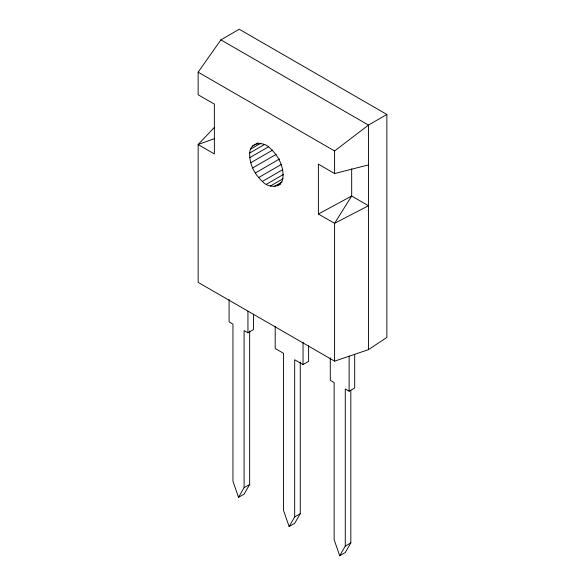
<?xml version="1.0" encoding="UTF-8"?>
<svg xmlns="http://www.w3.org/2000/svg" width="585" height="585" viewBox="0 0 585 585"><rect width="100%" height="100%" fill="white"/><g stroke="black" fill="none" stroke-linecap="round" stroke-linejoin="round"><path stroke-width="0.88" d="M249.736 153.014C250 141.599 264.325 141.219 270.38 148.48C278.182 155.654 283.652 166.096 283.001 176.882C282.738 188.297 268.42 188.677 262.358 181.416C254.555 174.242 249.093 163.8 249.736 153.014L264.669 144.393M229.101 299.483L229.101 321.896L232.954 324.119L232.954 481.258L238.519 497.33L244.091 487.685L244.091 330.554L247.945 332.777L253.51 329.56L253.51 314.123M249.663 330.993L249.663 484.475L244.091 494.12L238.519 497.33M275.191 326.094L275.191 348.506L283.542 353.325L283.542 510.464L289.114 526.544L294.679 516.899L294.679 359.76L303.037 364.579L308.602 361.369L308.602 345.932M300.251 362.027L300.251 513.681L294.679 523.326L289.114 526.544M330.284 357.896L330.284 380.316L334.13 382.539L334.13 539.67L339.702 555.75L345.274 546.105L345.274 388.966L349.121 391.19L354.693 387.979L354.693 354.386M350.839 390.319L350.839 542.887L345.274 552.533L339.702 555.75M214.125 138.747L198.139 144.532L214.366 153.965L214.366 104.093L198.139 94.792L198.139 72.174L220.881 39.86L239.265 29.25L386.86 114.463L386.86 337.413L368.477 349.633L334.598 361.15L198.139 282.372L198.139 144.532L214.125 127.654M368.477 164.897L334.598 173.577L334.598 150.959L368.477 125.073L386.86 114.463M252.581 145.994L258.08 142.82M250.702 149.043L260.917 143.142M249.736 157.679L268.595 146.784M250.702 162.762L272.712 150.06M252.581 167.975L276.157 154.367M255.257 173.014L279.623 158.945M258.585 177.584L281.378 164.422M262.358 181.416L282.796 169.621M266.372 184.297L283.659 174.315M270.38 186.045L282.957 178.791M274.153 186.571L282.014 182.037M277.48 185.847L280.624 184.026M244.091 487.685L249.663 484.475M294.679 516.899L300.251 513.681M345.274 546.105L350.839 542.887M318.372 214.015L351.68 196.033L368.477 205.73L334.598 223.309L318.372 214.015L318.372 164.136L334.598 173.577M220.881 39.86L368.477 125.073L368.477 349.633M198.139 72.174L334.598 150.959M351.68 168.809L351.68 196.033L334.598 223.309L334.598 361.15M349.121 356.228L349.121 391.19M303.037 342.166L303.037 364.579M247.945 311.257L247.945 332.777"/></g></svg>
